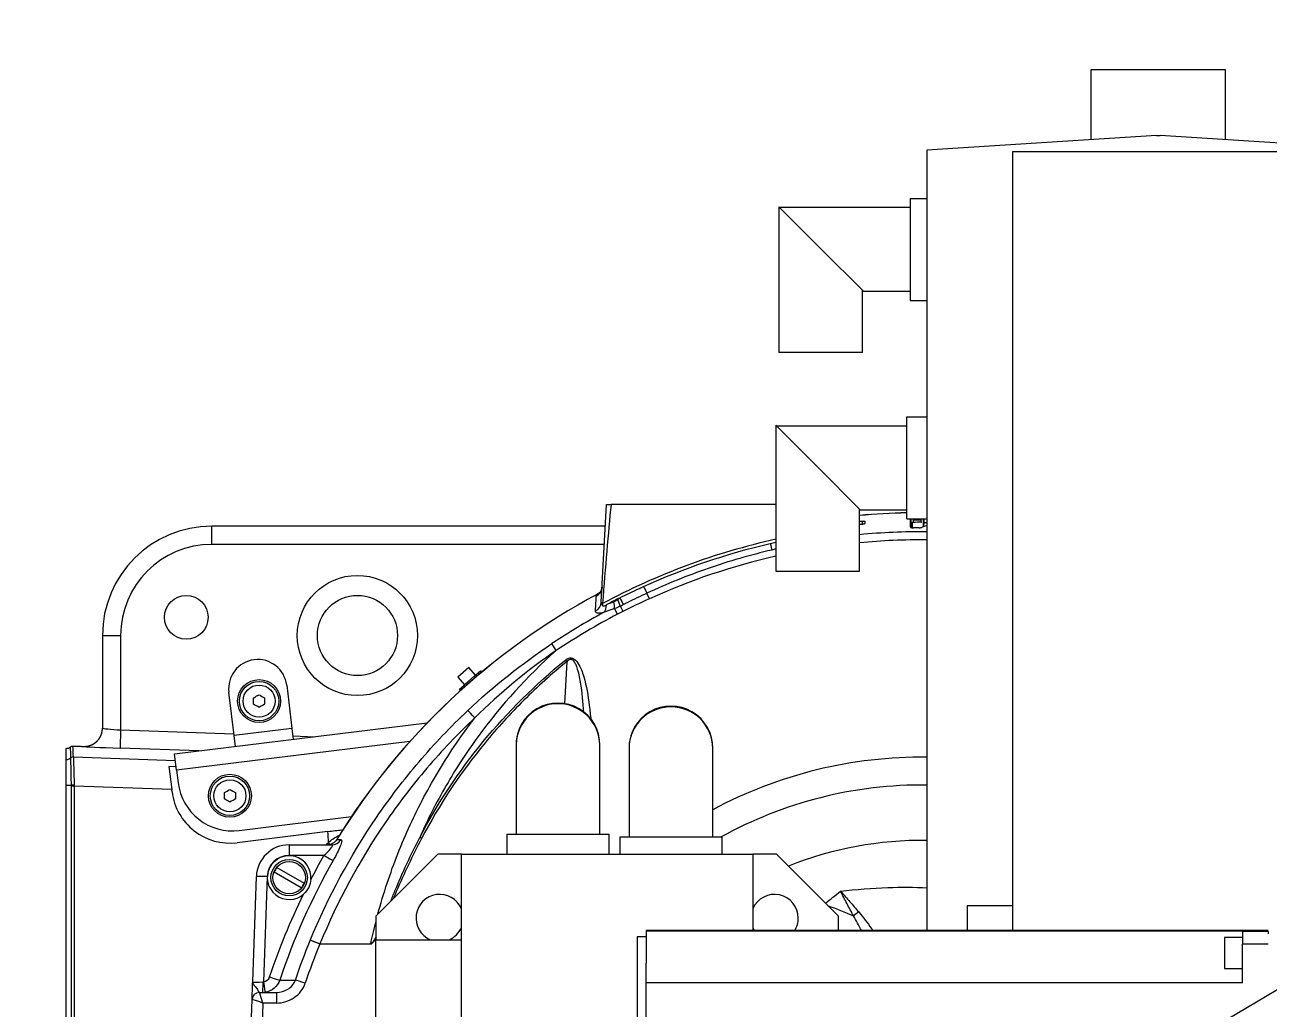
# Model space of a CAD drawing. Header units: millimetres. Extents: x 0 to 594, y 0 to 532.
# Drawn here: x 418.3 to 435.36, y 285.46 to 298.95 of the extents above; entities that cross this region are included whole.
import ezdxf

# ---------------------------------------------------------------- set-up
doc = ezdxf.new("R2010")
doc.units = ezdxf.units.MM
for name, color, linetype, true_color in [('1', 7, 'Continuous', 0xffffff), ('13', 7, 'Continuous', 0xffffff), ('2', 7, 'Continuous', 0xffffff), ('201', 7, 'Continuous', 0xffffff), ('3', 7, 'Continuous', 0xffffff), ('4', 7, 'Continuous', 0xffffff)]:
    doc.layers.add(name, color=color, linetype=linetype, true_color=true_color)
doc.styles.add('iso-1', font='isocp.shx')
doc.dimstyles.get("Standard").update_dxf_attribs({"dimtxt": 0.18, "dimasz": 0.18, "dimexe": 0.18, "dimexo": 0.0625, "dimgap": 0.09, "dimtad": 0, "dimtih": 1, "dimtoh": 1, "dimdec": 4, "dimzin": 0, "dimdsep": 46, "dimtxsty": 'Standard', "dimcen": 0.09, "dimadec": 0, "dimazin": 0, "dimtfac": 1, "dimtdec": 4, "dimtofl": 0, "dimtmove": 0, "dimatfit": 3, "dimfxl": 1, "dimtolj": 1, "dimtzin": 0, "dimarcsym": 0})

# ---------------------------------------------------------------- blocks, each defined once
blk = doc.blocks.new('_U1')
at = {"layer": '201', "color": 250, "lineweight": 13}
blk.add_line((430.61169, 282.820884), (499.931008, 323.940688), dxfattribs=at)
at = {"layer": '201', "color": 250, "lineweight": 18}
blk.add_solid([(499.931008, 323.940688), (497.155868, 321.758737), (496.685695, 322.551343), (499.931008, 323.940688)], dxfattribs=at)
at = {"layer": '201', "color": 250, "linetype": 'Continuous', "lineweight": 18, "char_height": 3.5, "attachment_point": 7, "rotation": 30.6761646, "line_spacing_factor": 0.963855, "style": 'iso-1'}
for s, insert in [('\\W0.5795;1612', (481.810819, 313.855865)), ('\\W0.6380;R', (478.626316, 311.966838))]:
    blk.add_mtext(s, dxfattribs=dict(at, insert=insert))
blk = doc.blocks.new('_U12')
at = {"layer": '201', "color": 250, "lineweight": 13}
blk.add_arc((430.61169, 282.820884), 24.022753, 0, 184.999943, dxfattribs=at)
blk = doc.blocks.new('_U13')
at = {"layer": '201', "color": 250, "lineweight": 13}
blk.add_arc((430.61169, 282.820884), 53.921515, 175, 359.999943, dxfattribs=at)

msp = doc.modelspace()

# ---------------------------------------------------------------- linework, layer by layer
at = {"layer": '1', "color": 250, "linetype": 'Continuous', "lineweight": 13}
for p, q in [((420.86169, 291.82088), (420.86169, 292.07088)), ((426.24997, 291.82088), (420.86169, 291.82088)), ((419.36169, 290.57088), (419.61169, 290.57088)), ((419.61169, 290.57088), (419.61169, 289.27435)), ((419.61169, 289.27435), (419.60297, 289.02452)), ((419.61169, 289.27435), (421.16657, 289.22005)), ((421.96346, 289.29425), (421.16943, 289.19675)), ((423.58099, 289.11504), (420.37997, 288.722)), ((421.97604, 289.19178), (422.27482, 289.18135)), ((420.68881, 288.9866), (419.60297, 289.02452)), ((418.86169, 288.51724), (418.93609, 288.51724)), ((418.97349, 288.50472), (418.93623, 288.50472)), ((418.93623, 283.75095), (418.93623, 288.50472)), ((420.31341, 288.45793), (418.97349, 288.50472)), ((418.97349, 288.50472), (418.97349, 283.75095)), ((422.48252, 287.70311), (422.46366, 287.72842))]:
    msp.add_line(p, q, dxfattribs=at)
at = {"layer": '1', "color": 250, "linetype": 'Continuous', "lineweight": 18}
for p, q in [((426.26317, 292.07088), (420.86169, 292.07088)), ((424.38899, 290.1317), (424.23805, 290.00049)), ((424.48084, 290.02604), (424.38899, 290.1317)), ((424.23805, 290.00049), (424.3299, 289.89483)), ((424.34692, 289.90963), (424.4643, 290.01166)), ((424.4643, 290.01166), (424.49062, 290.03454)), ((424.4643, 290.01166), (424.47996, 289.99364)), ((424.49062, 290.03454), (424.54912, 290.0854)), ((424.50651, 290.01625), (424.49062, 290.03454)), ((424.5499, 290.08607), (424.54912, 290.0854)), ((424.54912, 290.0854), (424.56584, 290.06617)), ((424.56663, 290.06683), (424.5499, 290.08607)), ((421.16943, 289.19675), (421.0963, 289.79228)), ((421.89034, 289.88977), (421.96346, 289.29425)), ((424.26085, 289.8348), (424.26168, 289.83552)), ((424.26085, 289.8348), (424.27757, 289.81556)), ((424.26168, 289.83552), (424.32055, 289.8867)), ((424.27839, 289.8163), (424.26168, 289.83552)), ((424.32055, 289.8867), (424.34692, 289.90963)), ((424.32055, 289.8867), (424.33644, 289.86842)), ((424.36258, 289.89161), (424.34692, 289.90963)), ((420.35255, 288.94532), (423.81874, 289.37092)), ((421.96346, 289.29425), (421.98174, 289.14536)), ((421.18771, 289.04787), (421.16943, 289.19675)), ((418.86169, 288.86764), (418.86169, 289.02088)), ((420.37997, 288.722), (420.35255, 288.94532)), ((418.96287, 288.9053), (420.3635, 288.85639)), ((420.27488, 288.77171), (420.31341, 288.45793)), ((420.37429, 288.76824), (420.27488, 288.77171)), ((420.37997, 288.722), (420.4013, 288.54831)), ((418.86169, 277.12453), (418.86169, 288.51724)), ((420.31765, 288.42339), (420.31341, 288.45793)), ((421.23711, 287.8953), (422.77978, 288.08471)), ((422.45677, 287.88003), (421.20919, 287.72685))]:
    msp.add_line(p, q, dxfattribs=at)
for centre, radius in [((422.86169, 290.57088), 0.825), ((420.51169, 290.82088), 0.3), ((422.86169, 290.57088), 0.55), ((421.51169, 289.67088), 0.295), ((421.51169, 289.67088), 0.22), ((421.11169, 288.37088), 0.295), ((421.11169, 288.37088), 0.22)]:
    msp.add_circle(centre, radius, dxfattribs=at)
at = {"layer": '1', "color": 250, "linetype": 'Continuous', "lineweight": 13}
for centre in [(421.51169, 289.67088), (421.11169, 288.37088)]:
    msp.add_circle(centre, 0.27, dxfattribs=at)
at = {"layer": '1', "color": 250, "linetype": 'Continuous', "lineweight": 18}
for centre, radius, start, end in [((420.86169, 290.57088), 1.5, 90, 180), ((421.49332, 289.84103), 0.4, 7, 187), ((421.51169, 289.67088), 0.07636, 109.171389, 130.828611), ((421.11169, 288.52088), 0.8, 187, 277), ((421.14571, 288.63971), 0.75, 187, 277)]:
    msp.add_arc(centre, radius, start, end, dxfattribs=at)
at = {"layer": '1', "color": 250, "linetype": 'Continuous', "lineweight": 13}
msp.add_arc((420.86169, 290.57088), 1.25, 90, 180, dxfattribs=at)
for centre, major_axis, ratio, start_param, end_param in [((419.61169, 289.2809), (-0.25, 0.01747), 0.02607, 0.00182202, 1.57261835), ((418.86169, 285.74014), (-0.00357, 4.35122), 0.022967, 5.52273503, 5.57414279), ((418.86343, 285.7901), (-0.00542, 4.30126), 0.034851, 5.52229522, 5.57370354), ((419.60297, 289.03107), (-0.5, 0.01746), 0.013083, 0.00700178, 1.57125326), ((418.86169, 288.96763), (-0.1, 0), 0.999908, 1.57079633, 2.2955221), ((418.96113, 288.85534), (-0.04996, -0.00189), 0.999914, 4.63964182, 5.3992713), ((418.97329, 288.51724), (-0.04997, -0.0016), 0.035661, 4.70999762, 5.550884)]:
    msp.add_ellipse(centre, major_axis=major_axis, ratio=ratio, start_param=start_param, end_param=end_param, dxfattribs=at)
at = {"layer": '1', "color": 250, "linetype": 'Continuous', "lineweight": 18}
for centre, major_axis, ratio, start_param, end_param in [((418.86169, 289.12089), (0, -0.10001), 0.999908, 0, 0.67331803), ((418.96113, 288.85533), (-0.04982, -0.0042), 0.999913, 4.5933166, 5.35294789)]:
    msp.add_ellipse(centre, major_axis=major_axis, ratio=ratio, start_param=start_param, end_param=end_param, dxfattribs=at)
for points, degree in [([(419.36169, 290.57088), (419.36169, 290.14671), (419.36169, 289.72253), (419.36169, 289.29836)], 3), ([(421.43669, 289.71418), (421.44498, 289.71897), (421.45337, 289.72381), (421.46177, 289.72866)], 3), ([(421.51169, 289.58428), (421.48691, 289.59859), (421.46147, 289.61328), (421.43669, 289.62758)], 3), ([(421.48661, 289.74301), (421.49501, 289.74786), (421.5034, 289.7527), (421.51169, 289.75749)], 3), ([(421.51169, 289.75749), (421.53647, 289.74318), (421.56191, 289.72849), (421.58669, 289.71418)], 3), ([(421.58669, 289.62758), (421.56191, 289.61328), (421.53647, 289.59859), (421.51169, 289.58428)], 3), ([(419.36169, 289.29735), (419.36169, 289.29836)], 1), ([(418.95705, 289.05359), (419.10298, 289.04849)], 1), ([(419.10298, 289.04849), (419.10395, 289.04846)], 1), ([(421.03669, 288.41418), (421.06169, 288.42862), (421.08669, 288.44305), (421.11169, 288.45749)], 3), ([(421.11169, 288.45749), (421.13669, 288.44305), (421.16169, 288.42862), (421.18669, 288.41418)], 3), ([(421.11169, 288.28428), (421.08669, 288.29871), (421.06169, 288.31315), (421.03669, 288.32758)], 3), ([(421.18669, 288.32758), (421.16169, 288.31315), (421.13669, 288.29871), (421.11169, 288.28428)], 3)]:
    msp.add_open_spline(points, degree=degree, dxfattribs=at)
for points, degree, knots in [([(421.43669, 289.62758), (421.43669, 289.64194), (421.43669, 289.65657), (421.43669, 289.68547), (421.43669, 289.69986), (421.43669, 289.71418)], 3, [0, 0, 0, 0, 0.5, 0.5, 1, 1, 1, 1]), ([(421.58669, 289.71418), (421.58669, 289.69998), (421.58669, 289.68538), (421.58669, 289.65641), (421.58669, 289.64182), (421.58669, 289.62758)], 3, [0, 0, 0, 0, 0.5, 0.5, 1, 1, 1, 1]), ([(419.10395, 289.04846), (419.12858, 289.04769), (419.17777, 289.05591), (419.22472, 289.07394), (419.26716, 289.10094), (419.30338, 289.1359), (419.33189, 289.17732), (419.35161, 289.22367), (419.36159, 289.27262), (419.36169, 289.29735)], 2, [0, 0, 0, 0.12318421, 0.24880145, 0.37441869, 0.50003592, 0.62565316, 0.7512704, 0.87688764, 1, 1, 1]), ([(418.92405, 289.04271), (418.92842, 289.04619), (418.93346, 289.04898), (418.94455, 289.05285), (418.95083, 289.0538), (418.95697, 289.05359)], 3, [0, 0, 0, 0, 0.47583236, 0.47583236, 1, 1, 1, 1]), ([(418.86169, 288.51724), (418.86169, 288.60905), (418.86169, 288.69864), (418.86169, 288.79602), (418.86169, 288.82189), (418.86169, 288.85771), (418.86169, 288.86701), (418.86169, 288.86764)], 3, [0, 0, 0, 0, 0.5, 0.5, 0.75, 0.75, 1, 1, 1, 1]), ([(421.03669, 288.32758), (421.03669, 288.34186), (421.03669, 288.35631), (421.03669, 288.38554), (421.03669, 288.39996), (421.03669, 288.41418)], 3, [0, 0, 0, 0, 0.5, 0.5, 1, 1, 1, 1]), ([(421.18669, 288.41418), (421.18669, 288.3999), (421.18669, 288.38546), (421.18669, 288.35623), (421.18669, 288.34181), (421.18669, 288.32758)], 3, [0, 0, 0, 0, 0.5, 0.5, 1, 1, 1, 1]), ([(422.45677, 287.88003), (422.52315, 287.88818), (422.58832, 287.89618), (422.6597, 287.90495), (422.67022, 287.90624), (422.68054, 287.90751)], 3, [0, 0, 0, 0, 0.85038148, 0.85038148, 1, 1, 1, 1])]:
    msp.add_open_spline(points, degree=degree, knots=knots, dxfattribs=at)
at = {"layer": '1', "color": 250, "linetype": 'Continuous', "lineweight": 13}
for points, knots in [([(418.93609, 288.51724), (418.93416, 288.61626), (418.93213, 288.71241), (418.92982, 288.81597), (418.92918, 288.84376), (418.92827, 288.88193), (418.92802, 288.89209), (418.92798, 288.89276)], [0, 0, 0, 0, 0.5, 0.5, 0.75, 0.75, 1, 1, 1, 1]), ([(418.96287, 288.9053), (418.96292, 288.90463), (418.96327, 288.89421), (418.96447, 288.8551), (418.96531, 288.82658), (418.96833, 288.72026), (418.97093, 288.62138), (418.97336, 288.51903)], [0, 0, 0, 0, 0.25, 0.25, 0.5, 0.5, 1, 1, 1, 1]), ([(422.46366, 287.72842), (422.50387, 287.76733), (422.55061, 287.7985), (422.61146, 287.82832), (422.62368, 287.8338), (422.63581, 287.83885)], [0, 0, 0, 0, 0.79841375, 0.79841375, 1, 1, 1, 1])]:
    msp.add_open_spline(points, degree=3, knots=knots, dxfattribs=at)
for points in [[(418.93623, 288.50472), (418.93623, 288.50889), (418.93618, 288.51307), (418.93609, 288.51724)], [(418.97336, 288.51903), (418.97347, 288.51426), (418.97351, 288.50949), (418.97349, 288.50472)], [(422.42724, 287.6984), (422.43885, 287.70895), (422.45099, 287.71898), (422.46366, 287.72842)], [(422.46366, 287.72842), (422.4631, 287.77908), (422.46078, 287.82962), (422.45677, 287.88003)]]:
    msp.add_open_spline(points, degree=3, dxfattribs=at)
at = {"layer": '13', "color": 250, "linetype": 'Continuous', "lineweight": 18}
msp.add_circle((430.61169, 282.82088), 80.5978, dxfattribs=at)
at = {"layer": '2', "color": 250, "linetype": 'Continuous', "lineweight": 18}
for p, q in [((426.20839, 291.02689), (426.27883, 292.37088)), ((426.27883, 292.37088), (426.34265, 292.37088)), ((428.60354, 292.37088), (426.34265, 292.37088)), ((425.0391, 289.05918), (425.0391, 287.84418)), ((426.1891, 287.84418), (426.1891, 289.05918)), ((426.5891, 289.01668), (426.5891, 287.80168)), ((427.7391, 287.80168), (427.7391, 289.01668)), ((424.9141, 287.84418), (424.9141, 287.56918)), ((424.9141, 287.84418), (426.3141, 287.84418)), ((426.3141, 287.84418), (426.3141, 287.56918)), ((426.4641, 287.80168), (426.4641, 287.56918)), ((427.8641, 287.80168), (426.4641, 287.80168)), ((427.8641, 287.80168), (427.8641, 287.56918)), ((421.92438, 287.69729), (422.51042, 287.69729)), ((423.96635, 287.56918), (423.1141, 286.71693)), ((424.2891, 287.56918), (423.96635, 287.56918)), ((424.2891, 284.41918), (424.2891, 287.56918)), ((424.2891, 287.56918), (428.2891, 287.56918)), ((428.2891, 287.56918), (428.2891, 286.52087)), ((428.61186, 287.56918), (428.2891, 287.56918)), ((429.4641, 286.71693), (428.61186, 287.56918)), ((421.7572, 287.38711), (422.12906, 287.17242)), ((421.42411, 285.81565), (421.47465, 287.263)), ((422.09156, 287.10747), (421.7197, 287.32216)), ((423.1141, 286.71693), (423.1141, 286.39418)), ((429.4641, 286.52089), (429.4641, 286.71693)), ((431.23048, 286.85838), (431.23048, 286.52088)), ((431.85357, 286.85838), (431.23048, 286.85838)), ((423.1141, 282.39418), (423.1141, 286.39418)), ((423.1141, 286.39418), (424.2891, 286.39418)), ((421.51562, 285.67088), (421.51565, 285.67088)), ((421.51565, 285.67088), (421.75108, 285.67088)), ((421.37715, 284.47088), (421.41568, 285.57437))]:
    msp.add_line(p, q, dxfattribs=at)
at = {"layer": '2', "color": 250, "linetype": 'Continuous', "lineweight": 13}
for p, q in [((430.45531, 292.17088), (430.45641, 292.14996)), ((430.49268, 292.1519), (430.49268, 292.17088)), ((430.59513, 292.17088), (430.59513, 292.15264)), ((430.59513, 292.15264), (430.59517, 292.12925)), ((430.63139, 292.15087), (430.63244, 292.17088)), ((429.79122, 292.13737), (429.79121, 292.10059)), ((429.8303, 292.10882), (429.83157, 292.13304)), ((430.63549, 292.12763), (430.63219, 292.06458)), ((426.8689, 291.07556), (426.83436, 291.15173)), ((426.43121, 290.86276), (426.39117, 290.93979)), ((425.5916, 290.3672), (425.53045, 290.45912)), ((425.73597, 290.21139), (425.70585, 289.63675)), ((421.92438, 287.69729), (421.92438, 287.55253)), ((422.40224, 287.55253), (421.92438, 287.55253)), ((421.62456, 287.263), (421.57405, 285.81658)), ((422.34635, 286.3364), (423.04377, 286.3364)), ((422.34635, 286.3364), (422.34635, 286.33423)), ((423.04377, 286.33423), (422.34635, 286.33423)), ((423.04377, 286.3364), (423.04377, 286.33423)), ((421.75108, 285.67088), (421.75108, 285.52612)), ((421.56391, 285.52612), (421.52706, 284.47088)), ((421.75108, 285.52612), (421.56391, 285.52612))]:
    msp.add_line(p, q, dxfattribs=at)
at = {"layer": '2', "color": 250, "linetype": 'Continuous', "lineweight": 18}
msp.add_circle((421.92438, 287.24729), 0.25, dxfattribs=at)
at = {"layer": '2', "color": 250, "linetype": 'Continuous', "lineweight": 13}
msp.add_circle((421.92438, 287.24729), 0.22222, dxfattribs=at)
at = {"layer": '2', "color": 250, "linetype": 'Continuous', "lineweight": 18}
for centre, radius, start, end in [((430.61169, 282.82088), 9.43645, 91.263626, 95.217412), ((430.61169, 282.82088), 9.43645, 118.159029, 148.368636), ((425.6141, 289.06918), 0.575, 359.50177, 180.49823), ((425.6141, 289.05918), 0.575, 0.49823, 179.50177), ((427.1641, 289.02668), 0.575, 359.50177, 180.49823), ((427.1641, 289.01668), 0.575, 0.49823, 179.50177), ((421.92438, 287.24729), 0.45, 90, 178), ((421.92438, 287.24729), 0.3, 355.370181, 311.282144), ((421.92438, 287.24729), 0.21794, 140.092282, 159.907718), ((421.92438, 287.24729), 0.21794, 320.092282, 339.907718), ((423.99101, 286.69227), 0.325, 23.478792, 246.521213), ((428.5872, 286.69227), 0.325, 0, 156.526957), ((428.5872, 286.69227), 0.325, 328.168052, 0), ((423.99101, 286.69227), 0.325, 293.473077, 336.521247), ((428.5872, 286.69227), 0.325, 203.473043, 211.826239), ((421.51562, 285.57088), 0.1, 90, 178)]:
    msp.add_arc(centre, radius, start, end, dxfattribs=at)
at = {"layer": '2', "color": 250, "linetype": 'Continuous', "lineweight": 13}
for centre, radius, start, end in [((430.61169, 282.82088), 9.43551, 91.263626, 95.217736), ((430.61169, 282.82088), 9.17397, 89.582556, 95.367132), ((430.61169, 282.82088), 9.29, 102.483595, 118.166313), ((430.61169, 282.82088), 9.06356, 89.577741, 95.432161), ((430.61169, 282.82088), 9.06356, 102.800302, 114.390239), ((430.61169, 282.82088), 9.43551, 118.159029, 148.368636), ((430.61169, 282.82088), 9.17397, 118.45039, 123.633331), ((430.61169, 282.82088), 9.06356, 117.467159, 123.633331), ((430.61169, 282.82088), 6.07999, 89.36952, 118.193233), ((430.61169, 282.82088), 5.69736, 89.326683, 119.044725), ((430.61169, 282.82088), 4.93716, 89.223599, 111.817905), ((421.92438, 287.25253), 0.3, 90, 178)]:
    msp.add_arc(centre, radius, start, end, dxfattribs=at)
at = {"layer": '2', "color": 250, "linetype": 'Continuous', "lineweight": 18}
for centre, major_axis, ratio, start_param, end_param in [((426.36169, 289.17514), (0.25034, 4.77681), 0.052264, 0.84065996, 1.17910901), ((421.51565, 285.57088), (0, 0.1), 0.999433, 0, 1.53473475)]:
    msp.add_ellipse(centre, major_axis=major_axis, ratio=ratio, start_param=start_param, end_param=end_param, dxfattribs=at)
at = {"layer": '2', "color": 250, "linetype": 'Continuous', "lineweight": 13}
for centre, major_axis, ratio, start_param, end_param in [((430.49267, 292.1532), (0.00032, -0.025), 0.000001, 0.1561874, 1.51842487), ((428.52157, 291.8697), (-0.03482, 0.1459), 0.012163, 1.82042708, 2.60455382), ((426.06942, 291.24117), (-0.14979, 0.00785), 0.985015, 2.11117464, 3.14159265), ((426.78568, 291.25911), (-0.06435, 0.1355), 0.022477, 1.67122013, 2.4749152), ((426.0586, 291.03474), (-0.14979, 0.00785), 0.961245, 2.11170212, 3.14159265), ((426.17231, 291.01412), (0.03409, -0.14608), 0.694319, 0.37570785, 1.27084488), ((426.33532, 291.04722), (-0.03882, 0.14489), 0.283132, 3.80453642, 4.56861063), ((426.41666, 291.07558), (-0.05888, 0.13796), 0.077546, 3.84208198, 4.61656083), ((426.46131, 291.09686), (-0.06983, 0.13275), 0.024391, 1.62616312, 2.43798619), ((426.52049, 290.87052), (0.06771, -0.13385), 0.000446, 3.83954591, 4.48187708), ((425.73597, 290.20615), (0.09421, -0.11672), 0.021928, 1.59795622, 1.79562035), ((424.47323, 289.43372), (0.10308, -0.10897), 0.033938, 1.60665999, 2.87169907), ((422.51042, 287.84729), (0, -0.15), 0.980373, 0, 1.02431878), ((423.74225, 287.78019), (-0.13277, 0.06981), 0.030894, 4.72863187, 4.92637948), ((422.40224, 287.55776), (-0.13038, 0.07417), 0.030339, 1.58805342, 2.94220709), ((421.62456, 287.25776), (-0.14991, 0.00523), 0.034878, 4.71360696, 6.28318531), ((429.24625, 286.95606), (-1.6209, 0.65968), 0.032596, 1.62591393, 1.84809795), ((429.74183, 286.68498), (0.24488, 0.1733), 0.249421, 1.39375878, 1.69203595), ((422.34635, 286.329), (0.13885, -0.05674), 0.045696, 1.58946788, 2.85535388), ((422.34635, 286.329), (0.13863, -0.05729), 0.032256, 1.58412658, 2.85550824), ((421.65667, 285.88915), (-0.14223, 0.04764), 0.033095, 1.58188087, 2.93632584), ((422.14497, 285.79382), (0.14201, -0.04831), 0.033042, 1.58203588, 2.8535213), ((421.57438, 285.82088), (0.15027, 0.00525), 0.034709, 3.13916561, 4.66216117), ((421.56391, 285.52088), (-0.04826, 0.15), 0.010181, 4.74402006, 6.27990981), ((421.56004, 285.82088), (0, -0.15), 0.046569, 0, 1.53430344), ((421.57405, 285.82182), (-0.02, 0.14866), 0.004656, 1.60539119, 3.11252837), ((421.56565, 285.57088), (-0.14997, 0.00349), 0.023249, 6.24922593, 6.28291454), ((421.56391, 285.52088), (-0.14822, 0.05351), 0.031249, 4.72367043, 6.25956017)]:
    msp.add_ellipse(centre, major_axis=major_axis, ratio=ratio, start_param=start_param, end_param=end_param, dxfattribs=at)
at = {"layer": '2', "color": 250, "linetype": 'Continuous', "lineweight": 18}
for points, degree in [([(430.45229, 292.05892), (430.45231, 292.10096), (430.45233, 292.13848), (430.45235, 292.17143)], 3), ([(430.45641, 292.14996), (430.4564, 292.1229), (430.4564, 292.09137), (430.45639, 292.05544)], 3), ([(430.63547, 292.17146), (430.63547, 292.15764), (430.63548, 292.14303), (430.63549, 292.12763)], 3), ([(429.75353, 292.09717), (429.76609, 292.09833), (429.77865, 292.09947), (429.79122, 292.10058)], 3), ([(429.79122, 292.13737), (429.77866, 292.13626), (429.76611, 292.13513), (429.75355, 292.13397)], 3), ([(430.68356, 292.07995), (430.65309, 292.07348), (430.62774, 292.06552), (430.61091, 292.05622)], 3), ([(426.7891, 291.24408), (427.34793, 291.49769), (427.93044, 291.69501), (428.52845, 291.83324)], 3), ([(428.52845, 291.83324), (428.554, 291.83915), (428.57902, 291.84482), (428.60361, 291.85029)], 3), ([(426.19976, 291.17371), (426.18257, 291.15182), (426.15795, 291.14164)], 2), ([(426.24262, 290.97403), (426.2536, 290.97991), (426.26578, 290.98641), (426.27928, 290.99356)], 3), ([(426.27928, 290.99356), (426.29303, 291.00085), (426.30791, 291.0087), (426.32373, 291.01697)], 3), ([(426.45688, 291.08527), (426.4107, 291.06205), (426.36439, 291.03825), (426.32373, 291.01697)], 3), ([(426.45688, 291.08527), (426.45857, 291.08612), (426.46025, 291.08696), (426.46194, 291.08781)], 3), ([(422.57792, 287.76936), (422.54997, 287.72476), (422.49925, 287.69729), (422.44663, 287.69729)], 3)]:
    msp.add_open_spline(points, degree=degree, dxfattribs=at)
at = {"layer": '2', "color": 250, "linetype": 'Continuous', "lineweight": 13}
for points, knots in [([(430.59513, 292.15264), (430.58659, 292.15262), (430.57805, 292.1526), (430.56098, 292.15252), (430.55244, 292.15247), (430.52683, 292.15228), (430.50976, 292.15211), (430.49268, 292.1519)], [0, 0, 0, 0, 0.25000546, 0.25000546, 0.50001093, 0.50001093, 1, 1, 1, 1]), ([(430.48172, 292.12658), (430.48172, 292.12678), (430.48197, 292.12699), (430.48284, 292.12738), (430.48348, 292.12758), (430.48511, 292.12792), (430.48618, 292.12807), (430.48839, 292.1283), (430.48953, 292.12839), (430.49145, 292.12848), (430.49222, 292.1285), (430.49298, 292.12851)], [0, 0, 0, 0, 0.22013705, 0.22013705, 0.43934399, 0.43934399, 0.66817985, 0.66817985, 0.87162265, 0.87162265, 1, 1, 1, 1]), ([(430.59517, 292.12925), (430.59643, 292.12925), (430.59769, 292.12922), (430.60005, 292.12909), (430.60118, 292.12899), (430.60322, 292.12875), (430.60411, 292.12859), (430.60539, 292.12825), (430.60584, 292.12807), (430.60632, 292.12776), (430.60644, 292.12762), (430.60644, 292.12748)], [0, 0, 0, 0, 0.21282314, 0.21282314, 0.4244004, 0.4244004, 0.65221559, 0.65221559, 0.85324161, 0.85324161, 1, 1, 1, 1]), ([(428.55058, 291.74412), (428.25513, 291.67473), (427.9632, 291.59034), (427.39048, 291.39271), (427.10962, 291.27952), (426.83436, 291.15173)], [0, 0, 0, 0, 0.5, 0.5, 1, 1, 1, 1]), ([(426.83436, 291.15173), (426.74365, 291.10962), (426.65363, 291.066), (426.54703, 291.01219), (426.52973, 291.00338), (426.51246, 290.99453)], [0, 0, 0, 0, 0.83748745, 0.83748745, 1, 1, 1, 1]), ([(426.24123, 290.88691), (426.20466, 290.87839), (426.17555, 290.87585), (426.1375, 290.88313), (426.12851, 290.89291), (426.12926, 290.90727)], [0, 0, 0, 0, 0.5, 0.5, 1, 1, 1, 1]), ([(425.5916, 290.3672), (425.19121, 290.01065), (424.83332, 289.61627), (424.35989, 288.96825), (424.2132, 288.74316), (423.94597, 288.2812), (423.8248, 288.0435), (423.71616, 287.79902)], [0, 0, 0, 0, 0.5, 0.5, 0.75, 0.75, 1, 1, 1, 1]), ([(423.71616, 287.79902), (423.96347, 288.26935), (424.25492, 288.70794), (424.92408, 289.52309), (425.30387, 289.90035), (425.71746, 290.23419)], [0, 0, 0, 0, 0.5, 0.5, 1, 1, 1, 1]), ([(425.73597, 290.21139), (425.52989, 290.04505), (425.33299, 289.86874), (424.95747, 289.49625), (424.77929, 289.30037), (424.27914, 288.69116), (423.98869, 288.25411), (423.74225, 287.78542)], [0, 0, 0, 0, 0.25, 0.25, 0.5, 0.5, 1, 1, 1, 1]), ([(425.71746, 290.23419), (425.73113, 290.24522), (425.74638, 290.25455), (425.77974, 290.26437), (425.79791, 290.26415), (425.84683, 290.24726), (425.87034, 290.21959), (425.92627, 290.13503), (425.94837, 290.07024), (426.00511, 289.87644), (426.0265, 289.7437), (426.05218, 289.54481), (426.05929, 289.47936), (426.06539, 289.41378)], [0, 0, 0, 0, 0.05025724, 0.05025724, 0.10051447, 0.10051447, 0.20102894, 0.20102894, 0.40205789, 0.40205789, 0.80411578, 0.80411578, 1, 1, 1, 1]), ([(425.97002, 289.50706), (425.96985, 289.50954), (425.96969, 289.51202), (425.96008, 289.65329), (425.94768, 289.79159), (425.91307, 289.99664), (425.89941, 290.06538), (425.87037, 290.14691), (425.8639, 290.16297), (425.84823, 290.19407), (425.83925, 290.20917), (425.82094, 290.22801), (425.81406, 290.23351), (425.79797, 290.24072), (425.78873, 290.242), (425.76227, 290.23709), (425.74797, 290.22471), (425.73597, 290.21139)], [0, 0, 0, 0, 0.00885822, 0.00885822, 0.50442911, 0.50442911, 0.75221456, 0.75221456, 0.81416092, 0.81416092, 0.87610728, 0.87610728, 0.90708046, 0.90708046, 0.93805364, 0.93805364, 1, 1, 1, 1]), ([(422.21388, 286.38522), (422.45859, 286.98403), (422.76235, 287.54616), (423.3031, 288.33653), (423.49765, 288.5911), (423.91627, 289.08193), (424.13978, 289.31732), (424.37487, 289.53968)], [0, 0, 0, 0, 0.5, 0.5, 0.75, 0.75, 1, 1, 1, 1]), ([(424.47323, 289.44113), (424.24183, 289.22225), (424.02206, 288.9908), (423.61, 288.50768), (423.41849, 288.2571), (422.88622, 287.47914), (422.58722, 286.92581), (422.34635, 286.3364)], [0, 0, 0, 0, 0.25, 0.25, 0.5, 0.5, 1, 1, 1, 1]), ([(423.1427, 286.74818), (423.18104, 286.89049), (423.22344, 287.03162), (423.36052, 287.44472), (423.46583, 287.71104), (423.70485, 288.22984), (423.83855, 288.48231), (424.13468, 288.97327), (424.29781, 289.21255), (424.47323, 289.44113)], [0, 0, 0, 0, 0.14550191, 0.14550191, 0.43033461, 0.43033461, 0.7151673, 0.7151673, 1, 1, 1, 1]), ([(422.63605, 287.76934), (422.64399, 287.76934), (422.64729, 287.7613), (422.64374, 287.72998), (422.63702, 287.70733), (422.60459, 287.62398), (422.56922, 287.55394), (422.52959, 287.48428)], [0, 0, 0, 0, 0.25, 0.25, 0.5, 0.5, 1, 1, 1, 1]), ([(423.31704, 286.92075), (423.33677, 286.96931), (423.35669, 287.0178), (423.48093, 287.31461), (423.59288, 287.55948), (423.71616, 287.79902)], [0, 0, 0, 0, 0.16291723, 0.16291723, 1, 1, 1, 1]), ([(423.74225, 287.78542), (423.61673, 287.54671), (423.5022, 287.30246), (423.38061, 287.02201), (423.36643, 286.98893), (423.35234, 286.95581)], [0, 0, 0, 0, 0.88224798, 0.88224798, 1, 1, 1, 1]), ([(422.40224, 287.55253), (422.43651, 287.58264), (422.46977, 287.61453), (422.50622, 287.65849), (422.51588, 287.67251), (422.52253, 287.69233), (422.51902, 287.69729), (422.51041, 287.69729)], [0, 0, 0, 0, 0.5, 0.5, 0.75, 0.75, 1, 1, 1, 1]), ([(429.4919, 287.06035), (429.70833, 287.08674), (429.9254, 287.10453), (430.32348, 287.11787), (430.50454, 287.11667), (430.68398, 287.10793)], [0, 0, 0, 0, 0.54716834, 0.54716834, 1, 1, 1, 1]), ([(429.4919, 287.06035), (429.49232, 287.05989), (429.49274, 287.05944), (429.51466, 287.0355), (429.536, 287.01194), (429.57838, 286.96468), (429.59942, 286.94098), (429.66161, 286.87022), (429.70233, 286.82297), (429.74241, 286.77563)], [0, 0, 0, 0, 0.00487378, 0.00487378, 0.25504977, 0.25504977, 0.50513294, 0.50513294, 1, 1, 1, 1]), ([(429.6693, 286.72465), (429.64035, 286.77948), (429.61121, 286.83455), (429.55226, 286.94599), (429.52245, 287.00239), (429.49241, 287.05938), (429.49216, 287.05986), (429.4919, 287.06035)], [0, 0, 0, 0, 0.4933766, 0.4933766, 0.99568557, 0.99568557, 1, 1, 1, 1]), ([(429.74241, 286.77563), (429.80502, 286.70164), (429.86151, 286.62536), (429.92321, 286.53987), (429.93038, 286.52988), (429.93751, 286.51991)], [0, 0, 0, 0, 0.88310023, 0.88310023, 1, 1, 1, 1]), ([(423.04377, 286.3364), (423.05244, 286.33666), (423.05915, 286.34343), (423.07057, 286.35587), (423.07549, 286.36273), (423.08949, 286.38391), (423.09756, 286.3987), (423.10846, 286.41986), (423.11159, 286.42611), (423.11466, 286.43238)], [0, 0, 0, 0, 0.20699597, 0.20699597, 0.41399193, 0.41399193, 0.82798387, 0.82798387, 1, 1, 1, 1]), ([(423.1173, 286.42026), (423.11494, 286.41592), (423.11254, 286.4116), (423.10177, 286.39267), (423.093, 286.3782), (423.07772, 286.35787), (423.07234, 286.35136), (423.05986, 286.33988), (423.05244, 286.33423), (423.04377, 286.33423)], [0, 0, 0, 0, 0.12796645, 0.12796645, 0.56398323, 0.56398323, 0.78199161, 0.78199161, 1, 1, 1, 1]), ([(421.79559, 285.84155), (421.78095, 285.7972), (421.75408, 285.75791), (421.68357, 285.69901), (421.63996, 285.67957), (421.59402, 285.67322)], [0, 0, 0, 0, 0.5, 0.5, 1, 1, 1, 1]), ([(421.75108, 285.67088), (421.80607, 285.67088), (421.86043, 285.68583), (421.95369, 285.74516), (421.99068, 285.78882), (422.00927, 285.84147)], [0, 0, 0, 0, 0.5, 0.5, 1, 1, 1, 1]), ([(421.42411, 285.81565), (421.4237, 285.80392), (421.42909, 285.79203), (421.44746, 285.76572), (421.46013, 285.75119), (421.48326, 285.72003), (421.49328, 285.70348), (421.50744, 285.67877), (421.51204, 285.67088), (421.51562, 285.67088)], [0, 0, 0, 0, 0.25, 0.25, 0.5, 0.5, 0.75, 0.75, 1, 1, 1, 1]), ([(421.75108, 285.52612), (421.837, 285.52612), (421.92153, 285.55158), (422.06297, 285.64812), (422.11728, 285.71766), (422.14497, 285.79905)], [0, 0, 0, 0, 0.5, 0.5, 1, 1, 1, 1])]:
    msp.add_open_spline(points, degree=3, knots=knots, dxfattribs=at)
at = {"layer": '2', "color": 250, "linetype": 'Continuous', "lineweight": 18}
for points, knots in [([(430.6314, 292.06451), (430.6314, 292.06903), (430.6314, 292.07347), (430.6314, 292.08697), (430.63139, 292.09577), (430.63139, 292.12103), (430.63139, 292.13657), (430.63139, 292.15086), (430.63139, 292.15086), (430.63139, 292.15087)], [0, 0, 0, 0, 0.13884311, 0.13884311, 0.42802572, 0.42802572, 0.99999686, 0.99999686, 1, 1, 1, 1]), ([(429.83157, 292.13304), (429.83157, 292.13392), (429.83075, 292.13475), (429.82769, 292.13616), (429.8254, 292.13677), (429.81964, 292.13765), (429.81606, 292.13794), (429.8084, 292.13817), (429.80427, 292.13813), (429.79715, 292.13782), (429.79417, 292.13763), (429.79122, 292.13737)], [0, 0, 0, 0, 0.21890357, 0.21890357, 0.43772832, 0.43772832, 0.65545345, 0.65545345, 0.86065157, 0.86065157, 1, 1, 1, 1]), ([(429.79122, 292.10058), (429.79574, 292.10098), (429.80032, 292.10155), (429.80879, 292.10291), (429.81281, 292.10373), (429.8199, 292.10551), (429.82302, 292.10651), (429.8278, 292.10852), (429.82957, 292.10956), (429.83124, 292.11121), (429.83159, 292.11186), (429.83159, 292.11247)], [0, 0, 0, 0, 0.21247178, 0.21247178, 0.42446982, 0.42446982, 0.64269589, 0.64269589, 0.85869131, 0.85869131, 1, 1, 1, 1]), ([(429.83159, 292.11247), (429.83158, 292.11423), (429.83158, 292.11598), (429.83158, 292.11946), (429.83158, 292.12119), (429.83158, 292.12633), (429.83158, 292.1297), (429.83157, 292.13304)], [0, 0, 0, 0, 0.25029782, 0.25029782, 0.50059564, 0.50059564, 1, 1, 1, 1]), ([(430.45229, 292.05892), (430.45229, 292.05778), (430.45313, 292.05664), (430.4563, 292.05453), (430.45867, 292.05353), (430.46464, 292.05183), (430.46835, 292.05112), (430.47626, 292.0501), (430.48052, 292.04976), (430.48744, 292.0495), (430.49007, 292.04947), (430.49269, 292.0495)], [0, 0, 0, 0, 0.22389087, 0.22389087, 0.44772754, 0.44772754, 0.66991197, 0.66991197, 0.87846462, 0.87846462, 1, 1, 1, 1]), ([(430.57405, 292.05019), (430.56727, 292.05017), (430.56049, 292.05013), (430.54692, 292.05005), (430.54014, 292.05), (430.5198, 292.04982), (430.50624, 292.04968), (430.49269, 292.0495)], [0, 0, 0, 0, 0.25001047, 0.25001047, 0.50002095, 0.50002095, 1, 1, 1, 1]), ([(430.57405, 292.05019), (430.57845, 292.05021), (430.58291, 292.05042), (430.59121, 292.05115), (430.59515, 292.0517), (430.60217, 292.05305), (430.60531, 292.05389), (430.60898, 292.05526), (430.61003, 292.05573), (430.61091, 292.05622)], [0, 0, 0, 0, 0.28356474, 0.28356474, 0.56649869, 0.56649869, 0.85920754, 0.85920754, 1, 1, 1, 1]), ([(430.63549, 292.12763), (430.63549, 292.12693), (430.63608, 292.12622), (430.63825, 292.12489), (430.63985, 292.12425), (430.644, 292.12308), (430.64667, 292.12254), (430.65249, 292.12174), (430.6557, 292.12145), (430.66206, 292.12114), (430.66529, 292.12109), (430.67176, 292.12121), (430.67507, 292.12139), (430.67824, 292.12169), (430.6784, 292.12171), (430.67856, 292.12172)], [0, 0, 0, 0, 0.16463971, 0.16463971, 0.32888092, 0.32888092, 0.50424848, 0.50424848, 0.66990897, 0.66990897, 0.82573955, 0.82573955, 0.99125552, 0.99125552, 1, 1, 1, 1]), ([(426.21859, 291.23238), (426.21876, 291.2308), (426.22002, 291.21635), (426.21176, 291.19369), (426.20159, 291.17291), (426.19586, 291.16567), (426.1949, 291.16466), (426.19489, 291.16465)], [0, 0, 0, 0, 0.03893368, 0.35995802, 0.62367178, 0.8504205, 1, 1, 1, 1]), ([(426.46194, 291.08781), (426.5513, 291.13266), (426.6414, 291.17608), (426.75112, 291.22677), (426.77009, 291.23546), (426.7891, 291.24408)], [0, 0, 0, 0, 0.82733686, 0.82733686, 1, 1, 1, 1]), ([(426.22651, 291.01077), (426.22649, 291.01051), (426.22647, 291.01024), (426.22613, 291.00525), (426.22605, 291.00044), (426.22631, 290.99592)], [0, 0, 0, 0, 0.05246622, 0.05246622, 1, 1, 1, 1]), ([(426.24262, 290.97403), (426.24053, 290.9729), (426.23846, 290.97216), (426.23501, 290.97194), (426.23354, 290.9723), (426.23107, 290.97407), (426.23004, 290.97552), (426.22852, 290.97913), (426.22798, 290.98126), (426.22691, 290.98725), (426.22656, 290.99152), (426.22631, 290.99592)], [0, 0, 0, 0, 0.21346645, 0.21346645, 0.39189538, 0.39189538, 0.57138011, 0.57138011, 0.73744007, 0.73744007, 1, 1, 1, 1]), ([(422.2234, 287.22308), (422.22027, 287.18439), (422.20978, 287.14714), (422.1752, 287.07826), (422.15147, 287.04746), (422.12231, 287.02185)], [0, 0, 0, 0, 0.5, 0.5, 1, 1, 1, 1]), ([(421.41568, 285.57437), (421.41568, 285.57438), (421.41665, 285.60201), (421.41901, 285.66975), (421.41994, 285.69641), (421.42195, 285.75395), (421.42304, 285.78506), (421.42411, 285.81565)], [0, 0, 0, 0, 0.5, 0.5, 0.75, 0.75, 1, 1, 1, 1])]:
    msp.add_open_spline(points, degree=3, knots=knots, dxfattribs=at)
at = {"layer": '2', "color": 250, "linetype": 'Continuous', "lineweight": 13}
for points in [[(430.48171, 292.04882), (430.48171, 292.07787), (430.48171, 292.10379), (430.48172, 292.12658)], [(430.49298, 292.12851), (430.52704, 292.12894), (430.56111, 292.12919), (430.59517, 292.12925)], [(428.60384, 291.75771), (428.58621, 291.75289), (428.56846, 291.74832), (428.55058, 291.74412)], [(426.13985, 291.1106), (426.14022, 291.11762), (426.14678, 291.1274), (426.15888, 291.13962)], [(426.20161, 291.1708), (426.18853, 291.1592), (426.17446, 291.14859), (426.15888, 291.13962)], [(426.12926, 290.90727), (426.1336, 290.99061), (426.13713, 291.05847), (426.13985, 291.1106)], [(426.20839, 291.02689), (426.20758, 291.01137), (426.21305, 290.99997), (426.22631, 290.99592)], [(426.32373, 291.01697), (426.34201, 291.02234), (426.36173, 291.02854), (426.38148, 291.03734)], [(426.38148, 291.03734), (426.39934, 291.04529), (426.41642, 291.05537), (426.43294, 291.06693)], [(426.46857, 290.97305), (426.44297, 290.96116), (426.4172, 290.94999), (426.39117, 290.93979)], [(426.43294, 291.06693), (426.44117, 291.07268), (426.44916, 291.07884), (426.45688, 291.08527)], [(426.51246, 290.99453), (426.49797, 290.9871), (426.48333, 290.97992), (426.46857, 290.97305)], [(426.8689, 291.07556), (426.74635, 291.02), (426.62503, 290.96181), (426.50496, 290.90107)], [(426.39117, 290.93979), (426.33962, 290.91992), (426.28804, 290.90444), (426.24123, 290.88691)], [(426.50496, 290.90107), (426.48024, 290.88857), (426.45579, 290.87554), (426.43121, 290.86276)], [(424.37487, 289.53968), (424.73311, 289.87854), (425.11966, 290.18585), (425.53045, 290.45912)], [(425.5916, 290.3672), (425.19271, 290.09102), (424.81861, 289.78145), (424.47323, 289.44113)], [(422.57792, 287.76936), (422.59525, 287.76935), (422.61464, 287.76935), (422.63605, 287.76934)], [(422.2234, 287.22308), (422.28074, 287.33391), (422.34035, 287.44373), (422.40224, 287.55253)], [(422.52959, 287.48428), (422.23228, 286.96163), (421.98655, 286.41167), (421.79559, 285.84155)], [(429.28454, 286.89651), (429.35403, 286.95082), (429.42333, 287.00523), (429.4919, 287.06035)], [(421.65667, 285.88392), (421.78738, 286.27416), (421.94269, 286.65343), (422.12231, 287.02185)], [(429.78011, 286.5207), (429.74576, 286.58868), (429.70974, 286.65714), (429.6693, 286.72465)], [(423.04377, 286.3364), (423.06492, 286.43646), (423.08806, 286.53609), (423.11317, 286.63519)], [(422.00927, 285.84147), (422.07165, 286.02485), (422.13988, 286.20618), (422.21388, 286.38522)], [(422.34635, 286.33423), (422.27349, 286.15794), (422.20637, 285.97955), (422.14497, 285.79905)], [(421.57405, 285.81658), (421.61146, 285.82161), (421.64468, 285.84812), (421.65667, 285.88392)], [(421.79559, 285.84155), (421.85506, 285.84153), (421.92635, 285.8415), (422.00927, 285.84147)], [(421.56702, 285.81541), (421.56939, 285.81549), (421.57178, 285.81589), (421.57405, 285.81658)]]:
    msp.add_open_spline(points, degree=3, dxfattribs=at)
at = {"layer": '3', "color": 250, "linetype": 'Continuous', "lineweight": 18}
for p, q in [((432.92857, 298.33338), (432.92857, 297.37624)), ((434.77857, 298.33338), (432.92857, 298.33338)), ((434.77857, 297.37624), (434.77857, 298.33338)), ((433.82857, 297.43338), (430.67857, 297.23338)), ((433.82857, 297.43338), (433.87857, 297.43338)), ((437.02857, 297.23338), (433.87857, 297.43338)), ((430.67857, 297.23338), (430.67857, 286.52101)), ((431.85357, 297.20838), (431.85357, 286.52092)), ((435.85357, 297.20838), (431.85357, 297.20838)), ((428.64607, 296.45588), (428.64607, 294.45588)), ((429.22607, 295.87588), (428.64607, 296.45588)), ((430.44607, 296.44588), (428.65607, 296.44588)), ((430.44607, 296.57088), (430.44607, 295.17088)), ((430.44607, 296.57088), (430.67857, 296.57088)), ((429.80607, 295.29588), (429.22607, 295.87588)), ((429.79607, 294.45588), (429.79607, 295.30588)), ((429.80607, 295.29588), (430.44607, 295.29588)), ((430.44607, 295.17088), (430.67857, 295.17088)), ((429.79607, 294.45588), (428.64607, 294.45588)), ((430.40357, 292.17088), (430.40357, 293.57088)), ((430.40357, 293.57088), (430.67857, 293.57088)), ((428.60357, 293.45588), (428.60357, 291.45588)), ((428.60357, 293.45588), (429.18357, 292.87588)), ((430.40357, 293.44588), (428.61357, 293.44588)), ((429.76357, 292.29588), (429.18357, 292.87588)), ((429.75357, 291.45588), (429.75357, 292.30588)), ((429.76357, 292.29588), (430.40357, 292.29588)), ((430.40357, 292.17088), (430.67857, 292.17088)), ((428.60357, 291.45588), (429.17857, 291.45588)), ((429.17857, 291.45588), (429.75357, 291.45588))]:
    msp.add_line(p, q, dxfattribs=at)
at = {"layer": '4', "color": 250, "linetype": 'Continuous', "lineweight": 18}
for p, q in [((435.36169, 286.52088), (426.82669, 286.52088)), ((426.82669, 286.52088), (426.82669, 286.51183)), ((426.82669, 286.43332), (426.70169, 286.43332)), ((426.70169, 286.43332), (426.70169, 284.77082)), ((435.01169, 286.51183), (426.82669, 286.51183)), ((426.82669, 286.51183), (426.82669, 286.07281)), ((435.01169, 286.42411), (434.76399, 286.42411)), ((434.76399, 286.42411), (434.76399, 286.21161)), ((435.01169, 286.51183), (435.01169, 286.50712)), ((435.01169, 286.50712), (435.01169, 286.33213)), ((435.36169, 286.50712), (435.36169, 286.47774)), ((434.76399, 286.21161), (434.76399, 285.99911)), ((435.01169, 285.8055), (435.01169, 286.33213)), ((426.82669, 285.8055), (426.82669, 286.07281)), ((434.76399, 285.99911), (435.01169, 285.99911)), ((426.82669, 283.73627), (426.82669, 285.8055)), ((435.01169, 285.8055), (426.82669, 285.8055))]:
    msp.add_line(p, q, dxfattribs=at)
at = {"layer": '4', "color": 250, "linetype": 'Continuous', "lineweight": 13}
for p, q in [((435.36169, 286.50712), (435.01169, 286.50712)), ((435.36169, 286.33213), (435.01169, 286.33213))]:
    msp.add_line(p, q, dxfattribs=at)

# ---------------------------------------------------------------- block references
at = {"layer": '201', "color": 250, "linetype": 'Continuous', "lineweight": 18}
for name in ['_U12', '_U13']:
    msp.add_blockref(name, (0, 0), dxfattribs=at)

# ---------------------------------------------------------------- dimensions: what is measured, and where the dimension line sits
dim = msp.add_radius_dim(center=(430.61169, 282.82088), mpoint=(499.93101, 323.94069), dimstyle='Standard', override={"dimtxt": 3.5, "dimasz": 3.5, "dimexe": 1.5, "dimexo": 0.5, "dimgap": 1.75, "dimtad": 1, "dimtih": 0, "dimtoh": 0, "dimdec": 0, "dimlfac": 20, "dimzin": 8, "dimdsep": 46, "dimlunit": 2, "dimpost": 'R<>', "dimtxsty": 'iso-1', "dimsah": 1, "dimse1": 0, "dimse2": 0, "dimsd1": 0, "dimsd2": 0, "dimclrd": 250, "dimclre": 250, "dimclrt": 250, "dimtol": 0, "dimtm": -0.1, "dimtfac": 0.7, "dimtdec": 2, "dimtofl": 1, "dimtmove": 0, "dimtzin": 8, "dimlwd": 13, "dimlwe": 13}, dxfattribs=at)
dim.commit()
dim.dimension.update_dxf_attribs({"geometry": '_U1', "text_midpoint": (482.97275, 313.88115), "dimtype": 164})

doc.saveas('drawing.dxf')
